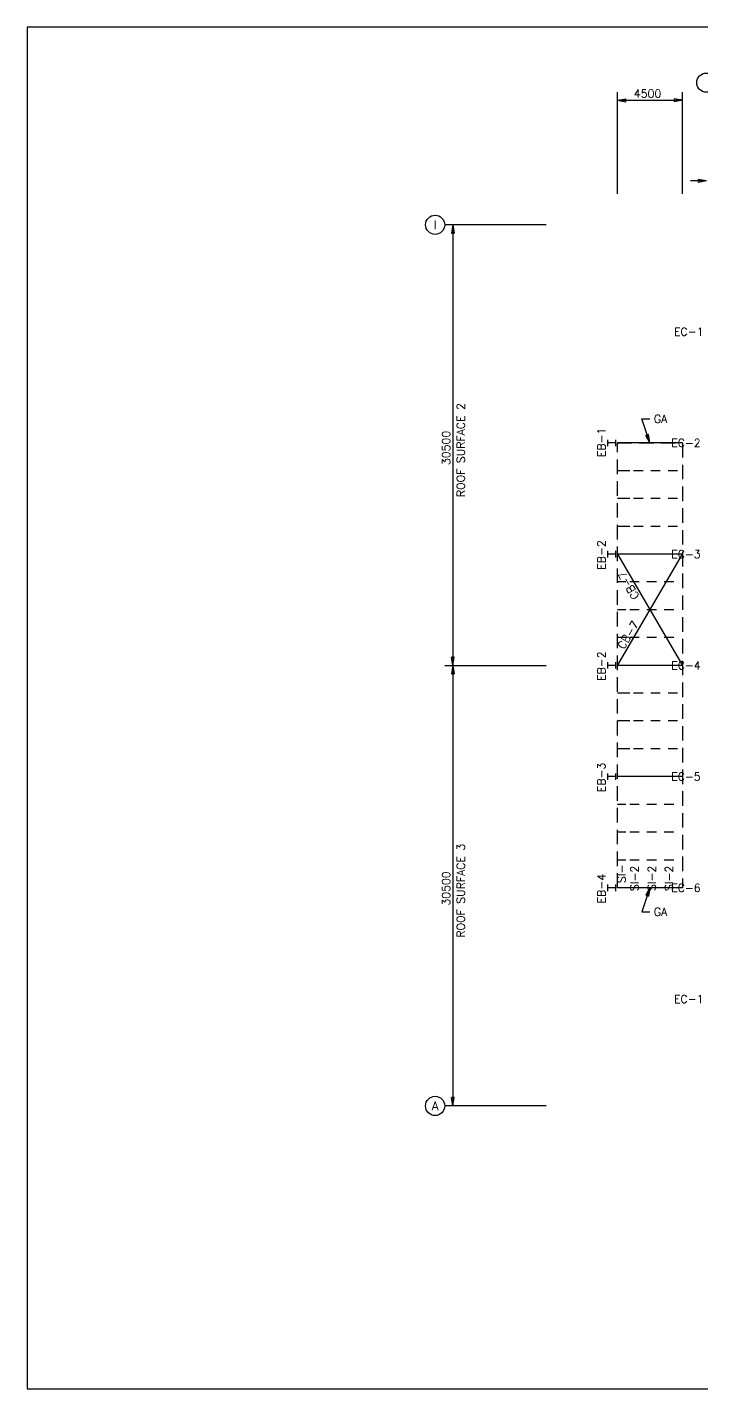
# Model space of a CAD drawing. Extents: x 0 to 133297, y 0 to 94260.
# Drawn here: x 0 to 46682, y 0 to 94260 of the extents above; entities that cross this region are included whole.
import ezdxf
from ezdxf.enums import TextEntityAlignment as Align

# ---------------------------------------------------------------- set-up
doc = ezdxf.new("R2010")
doc.units = 0
doc.linetypes.add('CONTIN', pattern=[0])
doc.linetypes.add('DASHED', pattern=[1507.5, 1007.7, -499.8])
doc.layers.get('0').update_dxf_attribs({"linetype": 'CONTIN'})
for name, color, linetype in [('1', 7, 'CONTIN'), ('10', 10, 'CONTIN'), ('11', 7, 'CONTIN'), ('12', 6, 'CONTIN'), ('13', 1, 'CONTIN'), ('15', 7, 'CONTIN'), ('2', 6, 'CONTIN'), ('22', 7, 'CONTIN'), ('3', 7, 'CONTIN'), ('4', 7, 'CONTIN'), ('5', 5, 'DASHED'), ('6', 6, 'CONTIN')]:
    doc.layers.add(name, color=color, linetype=linetype)
doc.styles.add('SIMPLEX', font='SIMPLEX')

# ---------------------------------------------------------------- blocks, each defined once
blk = doc.blocks.new('WCOL')
for p, q in [((-10.2, 0), (10.2, 0)), ((0, 0), (0, -25.4)), ((-10.2, -25.4), (10.2, -25.4))]:
    blk.add_line(p, q)
blk = doc.blocks.new('ARROWP')
for p, q in [((0, 0), (-576, 96)), ((-576, 96), (-576, -96)), ((0, 0), (-576, -96))]:
    blk.add_line(p, q)
blk = doc.blocks.new('ARROW')
for p, q in [((0, 0), (-576, 96)), ((-576, 96), (-576, -96)), ((0, 0), (-576, -96))]:
    blk.add_line(p, q)
blk = doc.blocks.new('ROFFRM')
at = {"layer": '1'}
for p, q in [((-5310.7695, 43975.0039), (-6162.6392, 43975.0039)), ((-5310.7695, 43975.0039), (-6162.6392, 43975.0039)), ((-4382.7466, 43975.0039), (-5044.7476, 43975.0039)), ((-3188.7026, 43975.0039), (-3850.7024, 43975.0039)), ((-1994.658, 43975.0039), (-2656.658, 43975.0039)), ((-5310.7695, 42050.0039), (-6162.6392, 42050.0039)), ((-5310.7695, 42050.0039), (-6162.6392, 42050.0039)), ((-4382.7466, 42050.0039), (-5044.7476, 42050.0039)), ((-3188.7026, 42050.0039), (-3850.7024, 42050.0039)), ((-1994.658, 42050.0039), (-2656.658, 42050.0039)), ((-5310.7695, 40125), (-6162.6392, 40125)), ((-5310.7695, 40125), (-6162.6392, 40125)), ((-4382.7466, 40125), (-5044.7476, 40125)), ((-3188.7026, 40125), (-3850.7024, 40125)), ((-1994.658, 40125), (-2656.658, 40125)), ((-6162.6392, 38200.0039), (-1662.6394, 30500.0039)), ((-6162.6392, 30500.0039), (-1662.6394, 38200.0039)), ((-5576.792, 36275.0078), (-6162.6392, 36275.0078)), ((-5576.792, 36275.0078), (-6162.6392, 36275.0078)), ((-4648.769, 36275.0078), (-5310.77, 36275.0078)), ((-3454.7249, 36275.0078), (-4116.7251, 36275.0078)), ((-2260.6802, 36275.0078), (-2922.6802, 36275.0078)), ((-5576.792, 34350.0039), (-6162.6392, 34350.0039)), ((-5576.792, 34350.0039), (-6162.6392, 34350.0039)), ((-4648.769, 34350.0039), (-5310.77, 34350.0039)), ((-3454.7249, 34350.0039), (-4116.7251, 34350.0039)), ((-2260.6802, 34350.0039), (-2922.6802, 34350.0039)), ((-5576.792, 32425.0039), (-6162.6392, 32425.0039)), ((-5576.792, 32425.0039), (-6162.6392, 32425.0039)), ((-4648.769, 32425.0039), (-5310.77, 32425.0039)), ((-3454.7249, 32425.0039), (-4116.7251, 32425.0039)), ((-2260.6802, 32425.0039), (-2922.6802, 32425.0039)), ((-5310.7695, 28575.0039), (-6162.6392, 28575.0039)), ((-5310.7695, 28575.0039), (-6162.6392, 28575.0039)), ((-4382.7466, 28575.0039), (-5044.7476, 28575.0039)), ((-3188.7026, 28575.0039), (-3850.7024, 28575.0039)), ((-1994.658, 28575.0039), (-2656.658, 28575.0039)), ((-5310.7695, 26650.0039), (-6162.6392, 26650.0039)), ((-5310.7695, 26650.0039), (-6162.6392, 26650.0039)), ((-4382.7466, 26650.0039), (-5044.7476, 26650.0039)), ((-3188.7026, 26650.0039), (-3850.7024, 26650.0039)), ((-1994.658, 26650.0039), (-2656.658, 26650.0039)), ((-5310.7695, 24725.0059), (-6162.6392, 24725.0059)), ((-5310.7695, 24725.0059), (-6162.6392, 24725.0059)), ((-4382.7466, 24725.0059), (-5044.7476, 24725.0059)), ((-3188.7026, 24725.0059), (-3850.7024, 24725.0059)), ((-1994.658, 24725.0059), (-2656.658, 24725.0059)), ((-5576.792, 20875.0039), (-6162.6392, 20875.0039)), ((-5576.792, 20875.0039), (-6162.6392, 20875.0039)), ((-4648.769, 20875.0039), (-5310.77, 20875.0039)), ((-3454.7249, 20875.0039), (-4116.7251, 20875.0039)), ((-2260.6802, 20875.0039), (-2922.6802, 20875.0039)), ((-5576.792, 18950.002), (-6162.6392, 18950.002)), ((-5576.792, 18950.002), (-6162.6392, 18950.002)), ((-4648.769, 18950.002), (-5310.77, 18950.002)), ((-3454.7249, 18950.002), (-4116.7251, 18950.002)), ((-2260.6802, 18950.002), (-2922.6802, 18950.002)), ((-5576.792, 17025), (-6162.6392, 17025)), ((-5576.792, 17025), (-6162.6392, 17025)), ((-4648.769, 17025), (-5310.77, 17025)), ((-3454.7249, 17025), (-4116.7251, 17025)), ((-2260.6802, 17025), (-2922.6802, 17025))]:
    blk.add_line(p, q, dxfattribs=at)
at = {"layer": '12'}
for p, q in [((-6162.6387, 63147.5859), (-6162.6387, 70175)), ((-1662.6394, 63147.5859), (-1662.6394, 70175)), ((-11081.281, 61000.0078), (-18108.701, 61000.0078)), ((-18108.701, 30500.0039), (-11081.281, 30500.0039)), ((-11081.281, 0), (-18108.701, 0))]:
    blk.add_line(p, q, dxfattribs=at)
at = {"layer": '13'}
for centre in [(0, 70840.0625), (-18773.758, 61000.0078), (-18773.758, 0)]:
    blk.add_circle(centre, 665.055786, dxfattribs=at)
at = {"layer": '2'}
for p, q in [((-6162.6392, 69620.7891), (-1662.6395, 69620.7891)), ((0, 64034.3242), (-1108.4263, 64034.3242)), ((-17554.49, 61000.0078), (-17554.49, 0))]:
    blk.add_line(p, q, dxfattribs=at)
at = {"layer": '3'}
for p, q in [((-3912.6396, 45900.0039), (-4466.8525, 47562.6445)), ((-4466.8525, 47562.6445), (-3912.6396, 47562.6445)), ((-3912.6396, 15100.002), (-4466.8525, 13437.3613)), ((-4466.8525, 13437.3613), (-3912.6396, 13437.3613))]:
    blk.add_line(p, q, dxfattribs=at)
at = {"layer": '4'}
for p, q in [((-1662.6394, 45900.0039), (-6162.6392, 45900.0039)), ((-1662.6394, 38200.0039), (-6162.6392, 38200.0039)), ((-1662.6394, 30500.0039), (-6162.6392, 30500.0039)), ((-1662.6394, 22800.0039), (-6162.6392, 22800.0039)), ((-1662.6394, 15100.002), (-6162.6392, 15100.002))]:
    blk.add_line(p, q, dxfattribs=at)
at = {"layer": '5'}
for p, q in [((-6162.6392, 45900.0039), (-1662.6394, 45900.0039)), ((-6162.6392, 15100.002), (-6162.6392, 45900.0039)), ((-1662.6394, 45900.0039), (-1662.6394, 15100.002)), ((-1662.6394, 15100.002), (-6162.6392, 15100.002))]:
    blk.add_line(p, q, dxfattribs=at)
at = {"layer": '6'}
for p, q in [((-1662.6394, 45900.0039), (-6162.6392, 45900.0039)), ((-1662.6394, 15100.002), (-6162.6392, 15100.002))]:
    blk.add_line(p, q, dxfattribs=at)
at = {"layer": '10', "xscale": 21.8194142, "yscale": 21.8194142, "zscale": 21.8194142, "rotation": 270}
for p in [(-6301.1924, 45900.0039), (-6301.1924, 38200.0039), (-6301.1924, 30500.0039), (-6301.1924, 22800.0039), (-6301.1924, 15100.002)]:
    blk.add_blockref('WCOL', p, dxfattribs=at)
at = {"layer": '2'}
for p, rotation in [((-6162.6392, 69620.7891), 180), ((-17554.49, 61000.0078), 90), ((-17554.49, 30500.0039), 270), ((-17554.49, 30500.0039), 90), ((-17554.49, 0), 270)]:
    blk.add_blockref('ARROW', p, dxfattribs=dict(at, rotation=rotation))
for p in [(-1662.6395, 69620.7891), (0, 64034.3242)]:
    blk.add_blockref('ARROW', p, dxfattribs=at)
at = {"layer": '3'}
for p, rotation in [((-3912.6396, 45900.0039), 288.435), ((-3912.6396, 15100.002), 431.565)]:
    blk.add_blockref('ARROWP', p, dxfattribs=dict(at, rotation=rotation))
at = {"layer": '11', "style": 'SIMPLEX'}
blk.add_text('4500', height=554.213135, dxfattribs=at).set_placement((-5021.0654, 69805.5313))
for p in [(-17739.227, 44364.4688), (-17739.227, 13864.4668)]:
    blk.add_text('30500', height=554.213135, rotation=90, dxfattribs=at).set_placement(p)
at = {"layer": '13', "style": 'SIMPLEX'}
for s, p in [('I', (-18773.758, 61000.0078)), ('A', (-18773.758, 0))]:
    blk.add_text(s, height=598.550171, dxfattribs=at).set_placement(p, align=Align.MIDDLE_CENTER)
at = {"layer": '15', "style": 'SIMPLEX'}
for s, p in [('ROOF SURFACE 2', (-16723.172, 42147.6172)), ('ROOF SURFACE 3', (-16723.172, 11647.6162))]:
    blk.add_text(s, height=554.213135, rotation=90, dxfattribs=at).set_placement(p)
at = {"layer": '3', "style": 'SIMPLEX'}
for s, p in [('EC-1', (-2244.5632, 53322.8945)), ('GA', (-3635.5327, 47285.5391)), ('EC-2', (-2438.5378, 45622.8984)), ('EC-3', (-2438.5378, 37922.8984)), ('EC-4', (-2438.5378, 30222.8984)), ('EC-5', (-2438.5378, 22522.8965)), ('EC-6', (-2438.5378, 14822.8945)), ('GA', (-3635.5327, 13160.2559)), ('EC-1', (-2244.5632, 7122.89453))]:
    blk.add_text(s, height=554.213135, dxfattribs=at).set_placement(p)
for s, rotation, p in [('EB-1', 90, (-6993.959, 44916.2734)), ('EB-2', 90, (-6993.959, 37119.2891)), ('CB-7', 120.303, (-4611.9678, 35272.0352)), ('CB-7', 59.697, (-5702.5566, 31561.8535)), ('EB-2', 90, (-6993.959, 29419.2891)), ('EB-3', 90, (-6993.959, 21719.2871)), ('SI-', 90, (-5592.6094, 15428.8672)), ('SI-', 90, (-5592.6094, 15428.8672)), ('SI-2', 90, (-4702.6636, 14874.6523)), ('SI-2', 90, (-3508.6189, 14874.6523)), ('SI-2', 90, (-2314.5742, 14874.6523)), ('EB-4', 90, (-6993.959, 14019.2861))]:
    blk.add_text(s, height=554.213135, rotation=rotation, dxfattribs=at).set_placement(p)

msp = doc.modelspace()

# ---------------------------------------------------------------- linework, layer by layer
at = {"layer": '22'}
for p, q in [((133296.781, 94259.8672), (0, 94259.8672)), ((0, 94259.8672), (0, 0)), ((0, 0), (133296.781, 0))]:
    msp.add_line(p, q, dxfattribs=at)

# ---------------------------------------------------------------- block references
msp.add_blockref('ROFFRM', (47003.3633, 19581.0273))

doc.saveas('drawing.dxf')
